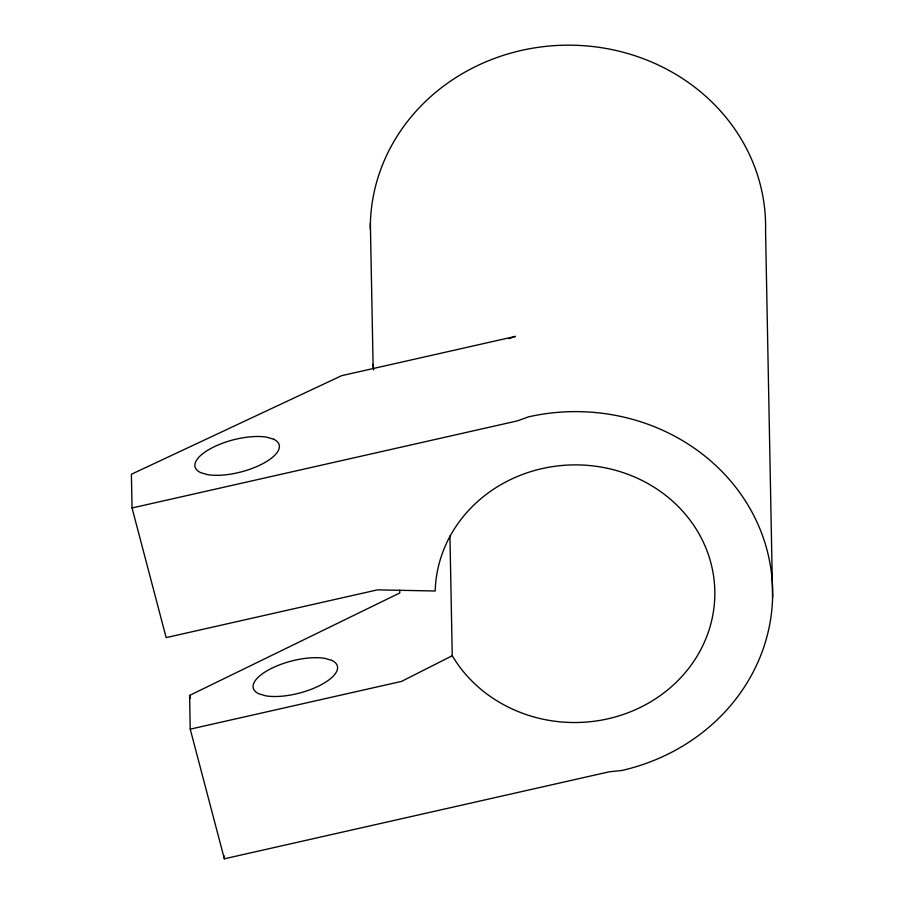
<?xml version="1.0" encoding="UTF-8"?>
<svg xmlns="http://www.w3.org/2000/svg" width="904" height="904" viewBox="0 0 904 904"><rect width="100%" height="100%" fill="white"/><g stroke="black" fill="none" stroke-linecap="round" stroke-linejoin="round"><path stroke-width="1.36" d="M452.249 655.75L401.489 681.413L190.235 729.155L224.339 858.8L609.42 771.767L621.523 770.547A197.66 182.077 -1.1 0 0 767.1 550.287A197.66 182.077 -1.1 0 0 528.478 416.868L517.122 420.948L132.052 507.969L166.155 637.614L377.409 589.871L435.208 590.99A139.837 128.82 -1.1 0 1 625.997 473.606A139.837 128.82 -1.1 0 1 679.921 678.565A139.837 128.82 -1.1 0 1 452.249 655.75L449.943 535.948M190.235 729.155L189.591 695.436L399.794 592.967L399.737 590.176M508.929 338.729L515.495 336.378L341.678 375.657L131.396 474.261L132.052 507.969M189.591 695.436L190.303 698.17M373.081 364.357L373.725 369.917M772.604 597.533L765.564 231.074A197.66 182.077 -1.1 0 0 569.735 45.166A197.66 182.077 -1.1 0 0 370.324 228.983M370.369 223.412L373.16 368.583M224.282 855.986L224.339 858.8M273.562 439.186L266.782 437.197A43.471 16.509 -14.7 0 0 211.152 448.305A43.471 16.509 -14.7 0 0 200.699 472.634L207.491 474.623A43.471 16.509 -14.7 0 0 263.109 463.515A43.471 16.509 -14.7 0 0 273.562 439.186M331.745 660.372L324.965 658.383A43.471 16.509 -14.7 0 0 269.347 669.491A43.471 16.509 -14.7 0 0 258.894 693.82L265.674 695.809A43.471 16.509 -14.7 0 0 321.304 684.701A43.471 16.509 -14.7 0 0 331.745 660.372"/></g></svg>
